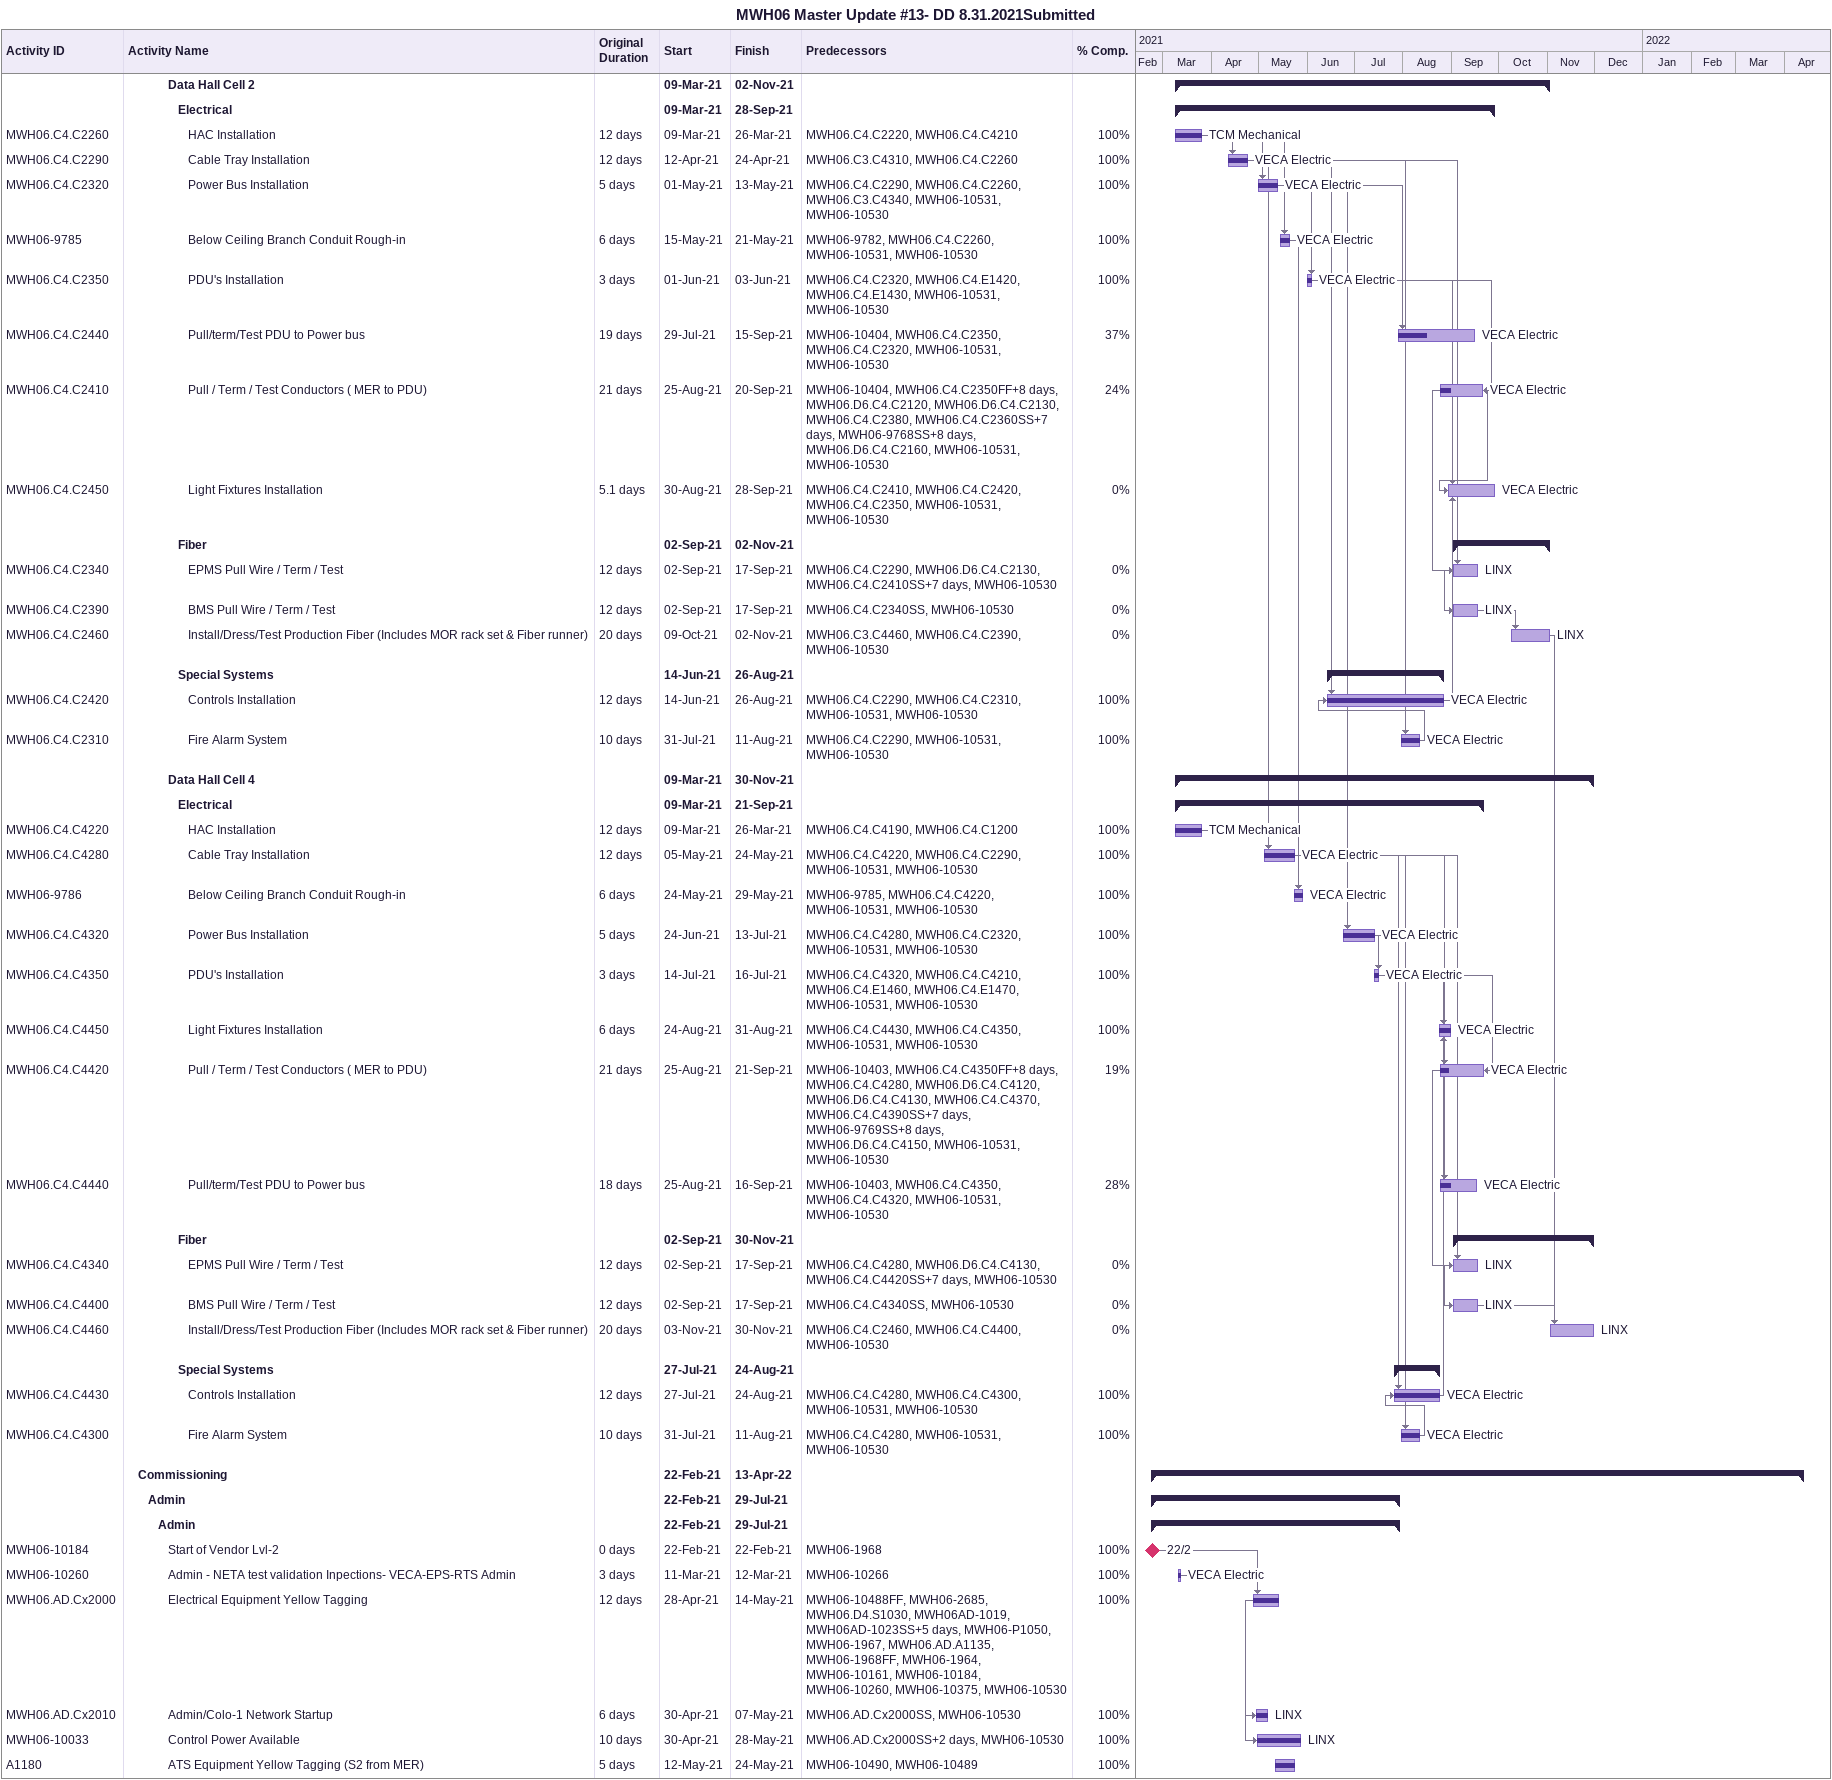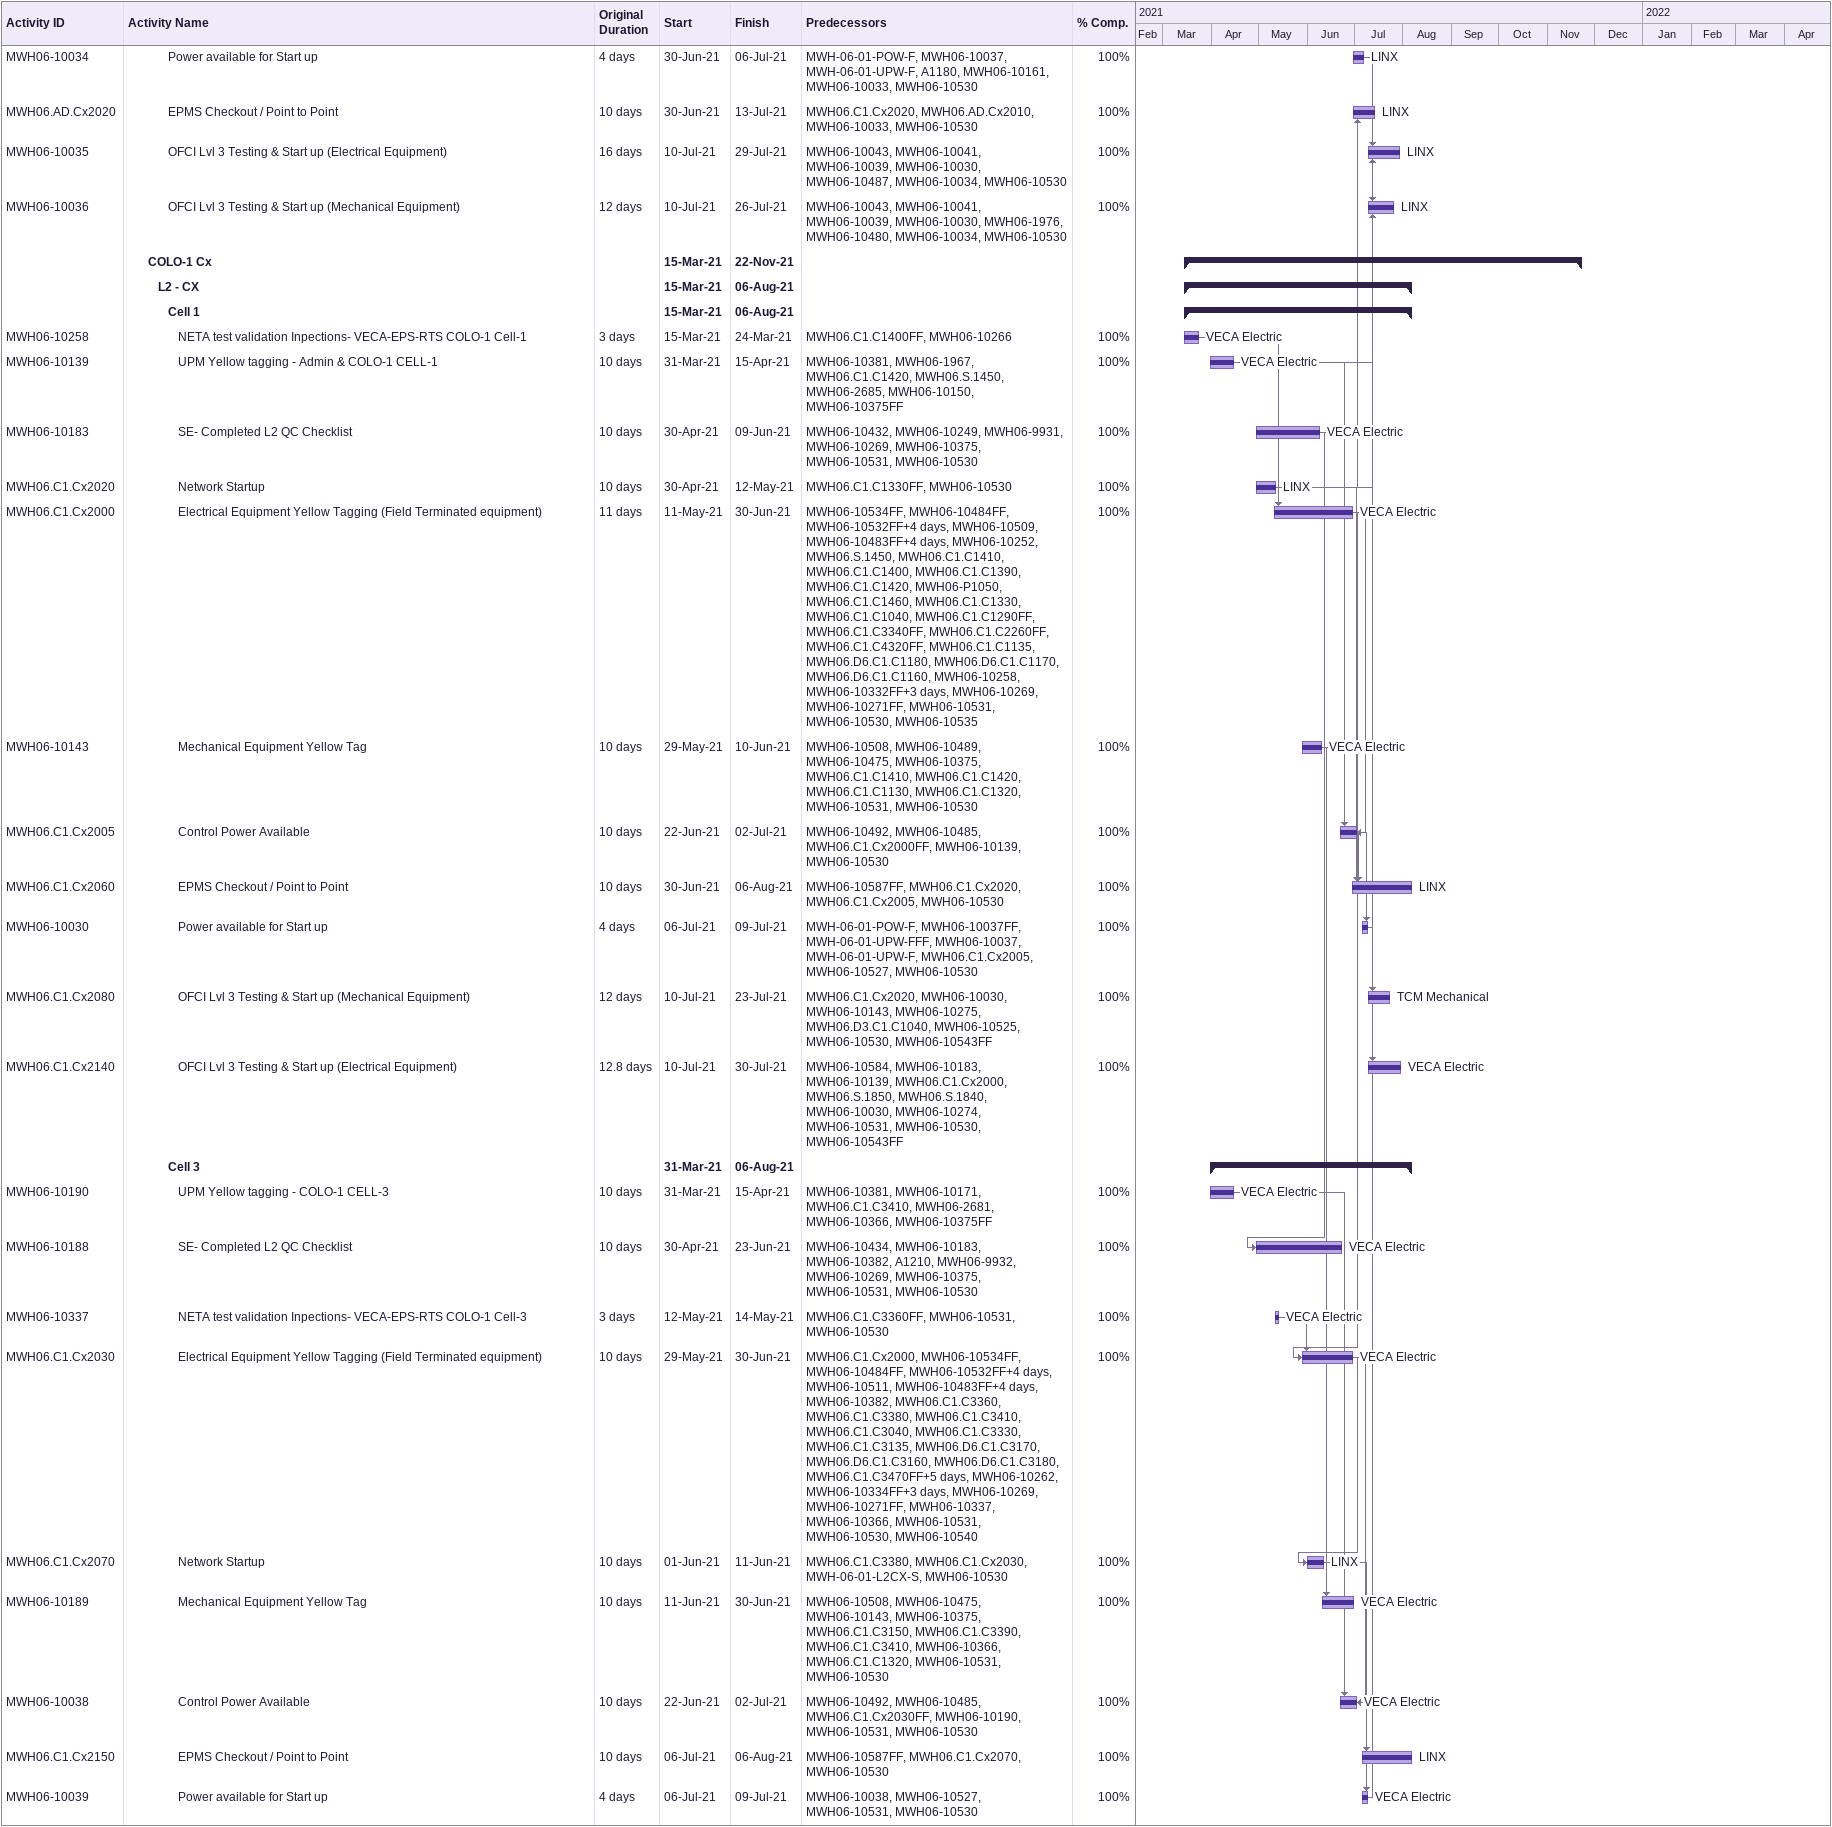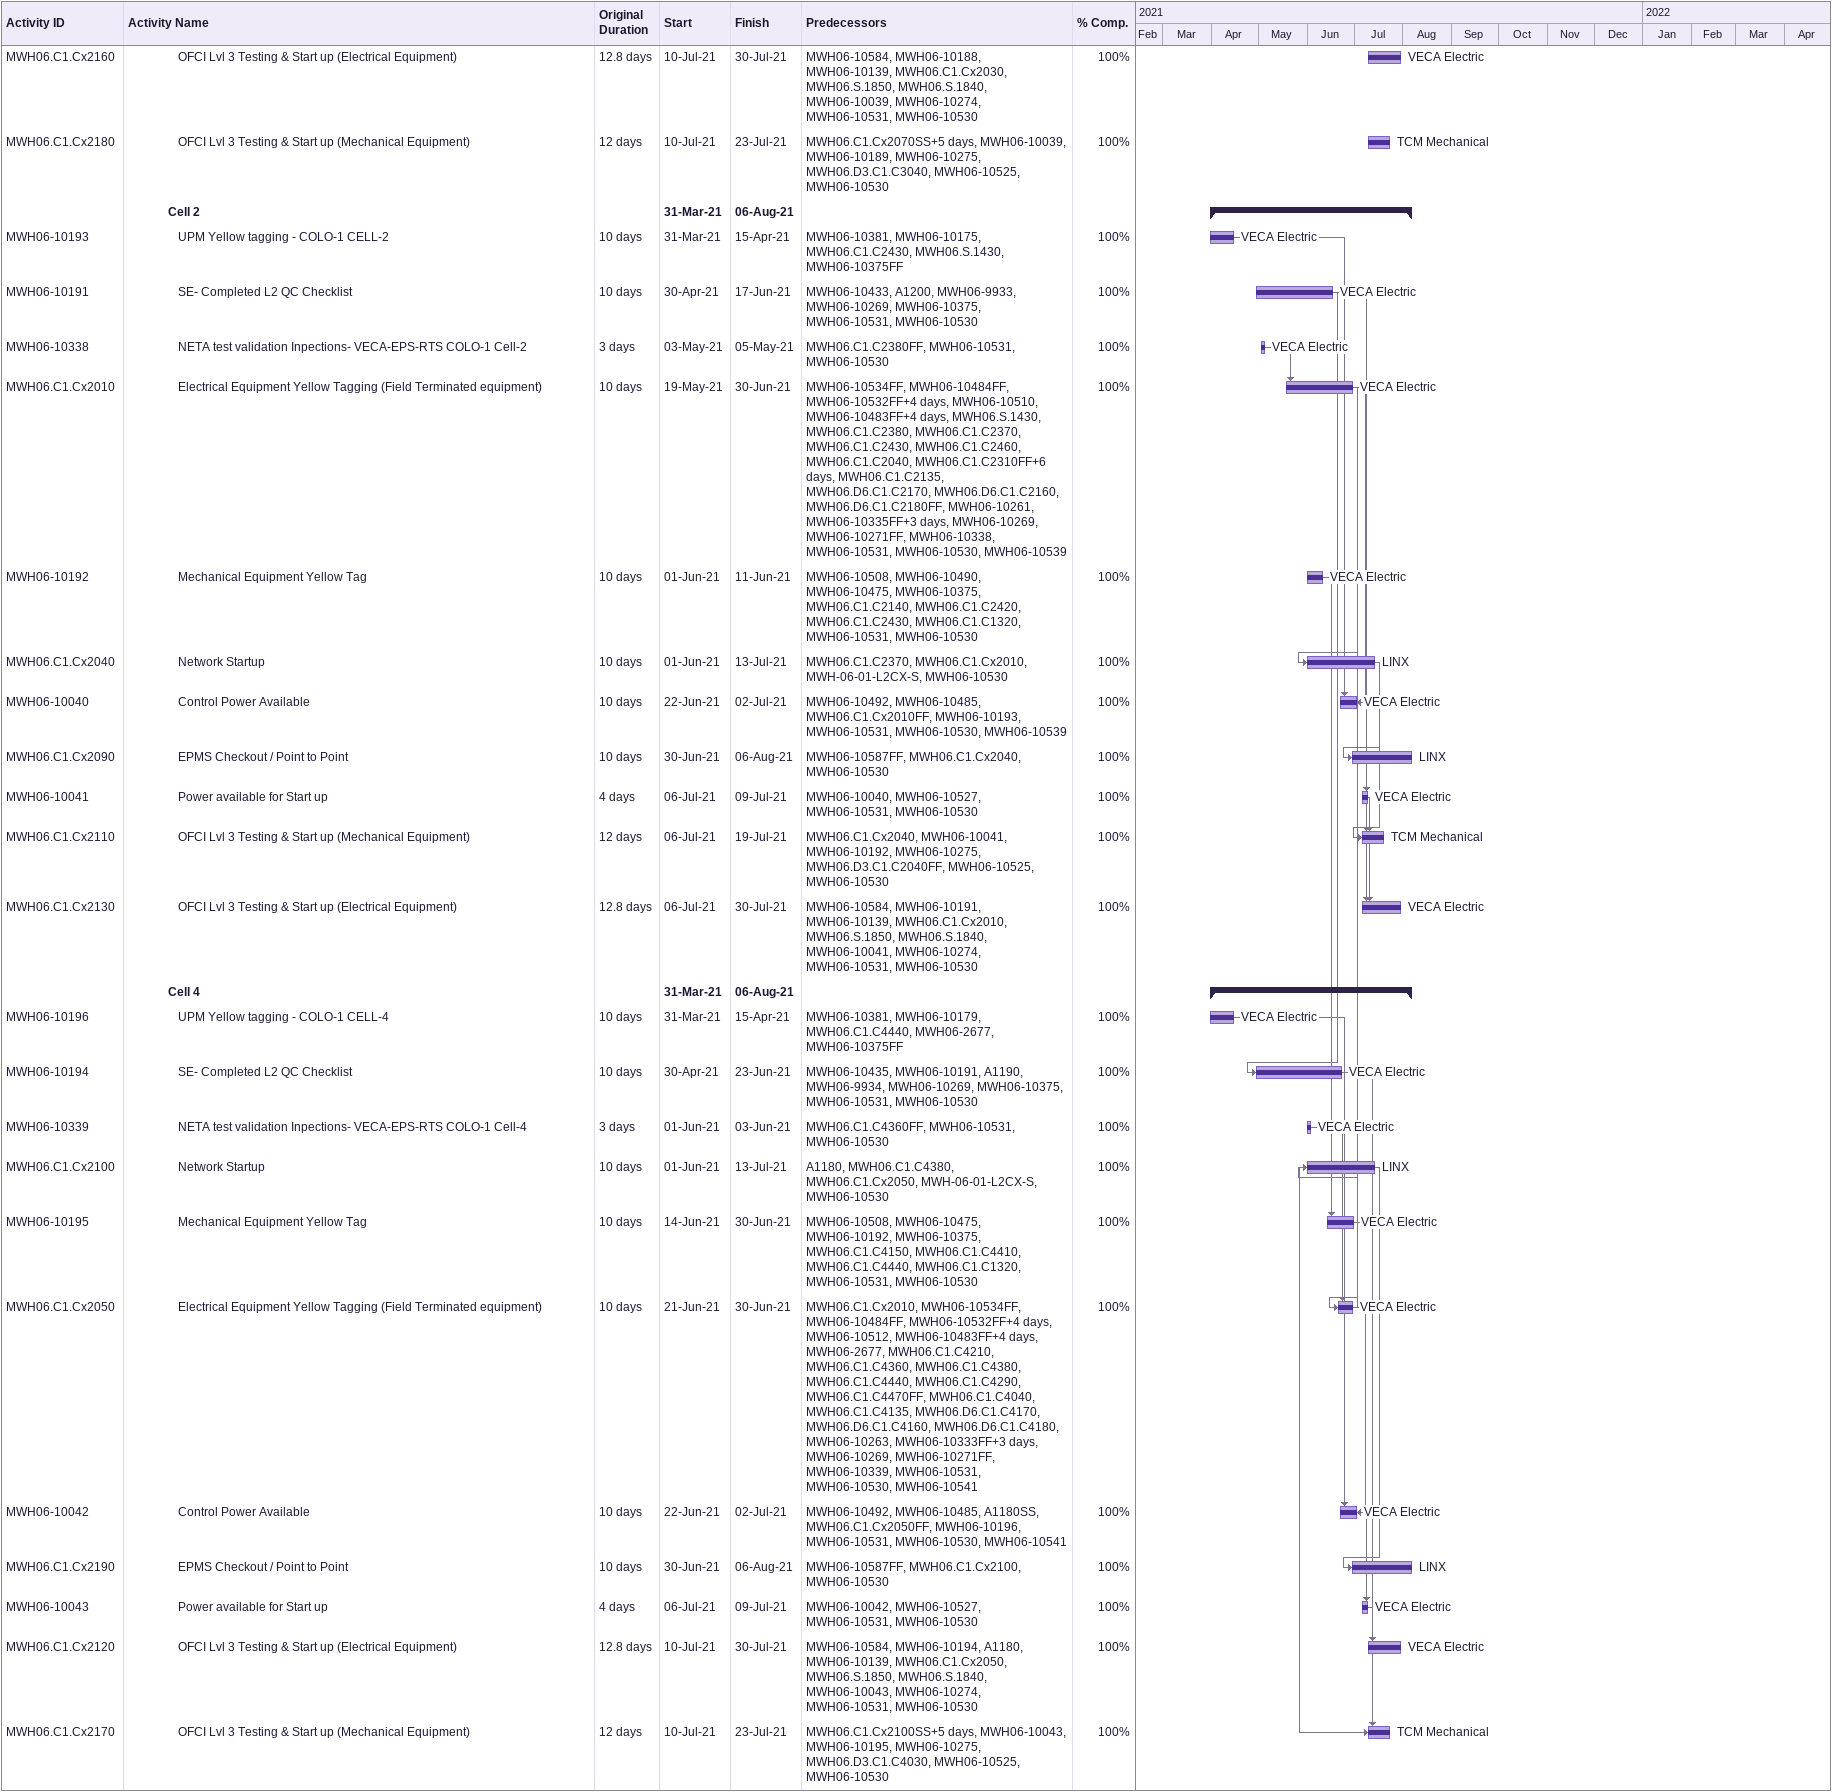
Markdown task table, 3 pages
MWH06 Master Update #13- DD 8.31.2021Submitted

| ID | Level | Task | Original duration | Start | Finish | Predecessors | Resources | % complete |
|---|---|---|---|---|---|---|---|---|
|  | 5 | **Data Hall Cell 2** |  | 2021-03-09 | 2021-11-02 |  |  |  |
|  | 6 | **Electrical** |  | 2021-03-09 | 2021-09-28 |  |  |  |
| MWH06.C4.C2260 | 7 | HAC Installation | 12d | 2021-03-09 | 2021-03-26 | MWH06.C4.C2220, MWH06.C4.C4210 | TCM Mechanical | 100 |
| MWH06.C4.C2290 | 7 | Cable Tray Installation | 12d | 2021-04-12 | 2021-04-24 | MWH06.C3.C4310, MWH06.C4.C2260 | VECA Electric | 100 |
| MWH06.C4.C2320 | 7 | Power Bus Installation | 5d | 2021-05-01 | 2021-05-13 | MWH06.C4.C2290, MWH06.C4.C2260, MWH06.C3.C4340, MWH06-10531, MWH06-10530 | VECA Electric | 100 |
| MWH06-9785 | 7 | Below Ceiling Branch Conduit Rough-in | 6d | 2021-05-15 | 2021-05-21 | MWH06-9782, MWH06.C4.C2260, MWH06-10531, MWH06-10530 | VECA Electric | 100 |
| MWH06.C4.C2350 | 7 | PDU's Installation | 3d | 2021-06-01 | 2021-06-03 | MWH06.C4.C2320, MWH06.C4.E1420, MWH06.C4.E1430, MWH06-10531, MWH06-10530 | VECA Electric | 100 |
| MWH06.C4.C2440 | 7 | Pull/term/Test PDU to Power bus | 19d | 2021-07-29 | 2021-09-15 | MWH06-10404, MWH06.C4.C2350, MWH06.C4.C2320, MWH06-10531, MWH06-10530 | VECA Electric | 37 |
| MWH06.C4.C2410 | 7 | Pull / Term / Test Conductors ( MER to PDU) | 21d | 2021-08-25 | 2021-09-20 | MWH06-10404, MWH06.C4.C2350FF+8d, MWH06.D6.C4.C2120, MWH06.D6.C4.C2130, MWH06.C4.C2380, MWH06.C4.C2360SS+7d, MWH06-9768SS+8d, MWH06.D6.C4.C2160, MWH06-10531, MWH06-10530 | VECA Electric | 24 |
| MWH06.C4.C2450 | 7 | Light Fixtures Installation | 5.1d | 2021-08-30 | 2021-09-28 | MWH06.C4.C2410, MWH06.C4.C2420, MWH06.C4.C2350, MWH06-10531, MWH06-10530 | VECA Electric | 0 |
|  | 6 | **Fiber** |  | 2021-09-02 | 2021-11-02 |  |  |  |
| MWH06.C4.C2340 | 7 | EPMS Pull Wire / Term / Test | 12d | 2021-09-02 | 2021-09-17 | MWH06.C4.C2290, MWH06.D6.C4.C2130, MWH06.C4.C2410SS+7d, MWH06-10530 | LINX | 0 |
| MWH06.C4.C2390 | 7 | BMS Pull Wire / Term / Test | 12d | 2021-09-02 | 2021-09-17 | MWH06.C4.C2340SS, MWH06-10530 | LINX | 0 |
| MWH06.C4.C2460 | 7 | Install/Dress/Test Production Fiber (Includes MOR rack set & Fiber runner) | 20d | 2021-10-09 | 2021-11-02 | MWH06.C3.C4460, MWH06.C4.C2390, MWH06-10530 | LINX | 0 |
|  | 6 | **Special Systems** |  | 2021-06-14 | 2021-08-26 |  |  |  |
| MWH06.C4.C2420 | 7 | Controls Installation | 12d | 2021-06-14 | 2021-08-26 | MWH06.C4.C2290, MWH06.C4.C2310, MWH06-10531, MWH06-10530 | VECA Electric | 100 |
| MWH06.C4.C2310 | 7 | Fire Alarm System | 10d | 2021-07-31 | 2021-08-11 | MWH06.C4.C2290, MWH06-10531, MWH06-10530 | VECA Electric | 100 |
|  | 5 | **Data Hall Cell 4** |  | 2021-03-09 | 2021-11-30 |  |  |  |
|  | 6 | **Electrical** |  | 2021-03-09 | 2021-09-21 |  |  |  |
| MWH06.C4.C4220 | 7 | HAC Installation | 12d | 2021-03-09 | 2021-03-26 | MWH06.C4.C4190, MWH06.C4.C1200 | TCM Mechanical | 100 |
| MWH06.C4.C4280 | 7 | Cable Tray Installation | 12d | 2021-05-05 | 2021-05-24 | MWH06.C4.C4220, MWH06.C4.C2290, MWH06-10531, MWH06-10530 | VECA Electric | 100 |
| MWH06-9786 | 7 | Below Ceiling Branch Conduit Rough-in | 6d | 2021-05-24 | 2021-05-29 | MWH06-9785, MWH06.C4.C4220, MWH06-10531, MWH06-10530 | VECA Electric | 100 |
| MWH06.C4.C4320 | 7 | Power Bus Installation | 5d | 2021-06-24 | 2021-07-13 | MWH06.C4.C4280, MWH06.C4.C2320, MWH06-10531, MWH06-10530 | VECA Electric | 100 |
| MWH06.C4.C4350 | 7 | PDU's Installation | 3d | 2021-07-14 | 2021-07-16 | MWH06.C4.C4320, MWH06.C4.C4210, MWH06.C4.E1460, MWH06.C4.E1470, MWH06-10531, MWH06-10530 | VECA Electric | 100 |
| MWH06.C4.C4450 | 7 | Light Fixtures Installation | 6d | 2021-08-24 | 2021-08-31 | MWH06.C4.C4430, MWH06.C4.C4350, MWH06-10531, MWH06-10530 | VECA Electric | 100 |
| MWH06.C4.C4420 | 7 | Pull / Term / Test Conductors ( MER to PDU) | 21d | 2021-08-25 | 2021-09-21 | MWH06-10403, MWH06.C4.C4350FF+8d, MWH06.C4.C4280, MWH06.D6.C4.C4120, MWH06.D6.C4.C4130, MWH06.C4.C4370, MWH06.C4.C4390SS+7d, MWH06-9769SS+8d, MWH06.D6.C4.C4150, MWH06-10531, MWH06-10530 | VECA Electric | 19 |
| MWH06.C4.C4440 | 7 | Pull/term/Test PDU to Power bus | 18d | 2021-08-25 | 2021-09-16 | MWH06-10403, MWH06.C4.C4350, MWH06.C4.C4320, MWH06-10531, MWH06-10530 | VECA Electric | 28 |
|  | 6 | **Fiber** |  | 2021-09-02 | 2021-11-30 |  |  |  |
| MWH06.C4.C4340 | 7 | EPMS Pull Wire / Term / Test | 12d | 2021-09-02 | 2021-09-17 | MWH06.C4.C4280, MWH06.D6.C4.C4130, MWH06.C4.C4420SS+7d, MWH06-10530 | LINX | 0 |
| MWH06.C4.C4400 | 7 | BMS Pull Wire / Term / Test | 12d | 2021-09-02 | 2021-09-17 | MWH06.C4.C4340SS, MWH06-10530 | LINX | 0 |
| MWH06.C4.C4460 | 7 | Install/Dress/Test Production Fiber (Includes MOR rack set & Fiber runner) | 20d | 2021-11-03 | 2021-11-30 | MWH06.C4.C2460, MWH06.C4.C4400, MWH06-10530 | LINX | 0 |
|  | 6 | **Special Systems** |  | 2021-07-27 | 2021-08-24 |  |  |  |
| MWH06.C4.C4430 | 7 | Controls Installation | 12d | 2021-07-27 | 2021-08-24 | MWH06.C4.C4280, MWH06.C4.C4300, MWH06-10531, MWH06-10530 | VECA Electric | 100 |
| MWH06.C4.C4300 | 7 | Fire Alarm System | 10d | 2021-07-31 | 2021-08-11 | MWH06.C4.C4280, MWH06-10531, MWH06-10530 | VECA Electric | 100 |
|  | 2 | **Commissioning** |  | 2021-02-22 | 2022-04-13 |  |  |  |
|  | 3 | **Admin** |  | 2021-02-22 | 2021-07-29 |  |  |  |
|  | 4 | **Admin** |  | 2021-02-22 | 2021-07-29 |  |  |  |
| MWH06-10184 | 5 | Start of Vendor Lvl-2 | 0d | 2021-02-22 | 2021-02-22 | MWH06-1968 |  | 100 |
| MWH06-10260 | 5 | Admin - NETA test validation Inpections- VECA-EPS-RTS Admin | 3d | 2021-03-11 | 2021-03-12 | MWH06-10266 | VECA Electric | 100 |
| MWH06.AD.Cx2000 | 5 | Electrical Equipment Yellow Tagging | 12d | 2021-04-28 | 2021-05-14 | MWH06-10488FF, MWH06-2685, MWH06.D4.S1030, MWH06AD-1019, MWH06AD-1023SS+5d, MWH06-P1050, MWH06-1967, MWH06.AD.A1135, MWH06-1968FF, MWH06-1964, MWH06-10161, MWH06-10184, MWH06-10260, MWH06-10375, MWH06-10530 |  | 100 |
| MWH06.AD.Cx2010 | 5 | Admin/Colo-1 Network Startup | 6d | 2021-04-30 | 2021-05-07 | MWH06.AD.Cx2000SS, MWH06-10530 | LINX | 100 |
| MWH06-10033 | 5 | Control Power Available | 10d | 2021-04-30 | 2021-05-28 | MWH06.AD.Cx2000SS+2d, MWH06-10530 | LINX | 100 |
| A1180 | 5 | ATS Equipment Yellow Tagging (S2 from MER) | 5d | 2021-05-12 | 2021-05-24 | MWH06-10490, MWH06-10489 |  | 100 |
| MWH06-10034 | 5 | Power available for Start up | 4d | 2021-06-30 | 2021-07-06 | MWH-06-01-POW-F, MWH06-10037, MWH-06-01-UPW-F, A1180, MWH06-10161, MWH06-10033, MWH06-10530 | LINX | 100 |
| MWH06.AD.Cx2020 | 5 | EPMS Checkout / Point to Point | 10d | 2021-06-30 | 2021-07-13 | MWH06.C1.Cx2020, MWH06.AD.Cx2010, MWH06-10033, MWH06-10530 | LINX | 100 |
| MWH06-10035 | 5 | OFCI Lvl 3 Testing & Start up (Electrical Equipment) | 16d | 2021-07-10 | 2021-07-29 | MWH06-10043, MWH06-10041, MWH06-10039, MWH06-10030, MWH06-10487, MWH06-10034, MWH06-10530 | LINX | 100 |
| MWH06-10036 | 5 | OFCI Lvl 3 Testing & Start up (Mechanical Equipment) | 12d | 2021-07-10 | 2021-07-26 | MWH06-10043, MWH06-10041, MWH06-10039, MWH06-10030, MWH06-1976, MWH06-10480, MWH06-10034, MWH06-10530 | LINX | 100 |
|  | 3 | **COLO-1 Cx** |  | 2021-03-15 | 2021-11-22 |  |  |  |
|  | 4 | **L2 - CX** |  | 2021-03-15 | 2021-08-06 |  |  |  |
|  | 5 | **Cell 1** |  | 2021-03-15 | 2021-08-06 |  |  |  |
| MWH06-10258 | 6 | NETA test validation Inpections- VECA-EPS-RTS COLO-1 Cell-1 | 3d | 2021-03-15 | 2021-03-24 | MWH06.C1.C1400FF, MWH06-10266 | VECA Electric | 100 |
| MWH06-10139 | 6 | UPM Yellow tagging - Admin & COLO-1 CELL-1 | 10d | 2021-03-31 | 2021-04-15 | MWH06-10381, MWH06-1967, MWH06.C1.C1420, MWH06.S.1450, MWH06-2685, MWH06-10150, MWH06-10375FF | VECA Electric | 100 |
| MWH06-10183 | 6 | SE- Completed L2 QC Checklist | 10d | 2021-04-30 | 2021-06-09 | MWH06-10432, MWH06-10249, MWH06-9931, MWH06-10269, MWH06-10375, MWH06-10531, MWH06-10530 | VECA Electric | 100 |
| MWH06.C1.Cx2020 | 6 | Network Startup | 10d | 2021-04-30 | 2021-05-12 | MWH06.C1.C1330FF, MWH06-10530 | LINX | 100 |
| MWH06.C1.Cx2000 | 6 | Electrical Equipment Yellow Tagging (Field Terminated equipment) | 11d | 2021-05-11 | 2021-06-30 | MWH06-10534FF, MWH06-10484FF, MWH06-10532FF+4d, MWH06-10509, MWH06-10483FF+4d, MWH06-10252, MWH06.S.1450, MWH06.C1.C1410, MWH06.C1.C1400, MWH06.C1.C1390, MWH06.C1.C1420, MWH06-P1050, MWH06.C1.C1460, MWH06.C1.C1330, MWH06.C1.C1040, MWH06.C1.C1290FF, MWH06.C1.C3340FF, MWH06.C1.C2260FF, MWH06.C1.C4320FF, MWH06.C1.C1135, MWH06.D6.C1.C1180, MWH06.D6.C1.C1170, MWH06.D6.C1.C1160, MWH06-10258, MWH06-10332FF+3d, MWH06-10269, MWH06-10271FF, MWH06-10531, MWH06-10530, MWH06-10535 | VECA Electric | 100 |
| MWH06-10143 | 6 | Mechanical Equipment Yellow Tag | 10d | 2021-05-29 | 2021-06-10 | MWH06-10508, MWH06-10489, MWH06-10475, MWH06-10375, MWH06.C1.C1410, MWH06.C1.C1420, MWH06.C1.C1130, MWH06.C1.C1320, MWH06-10531, MWH06-10530 | VECA Electric | 100 |
| MWH06.C1.Cx2005 | 6 | Control Power Available | 10d | 2021-06-22 | 2021-07-02 | MWH06-10492, MWH06-10485, MWH06.C1.Cx2000FF, MWH06-10139, MWH06-10530 |  | 100 |
| MWH06.C1.Cx2060 | 6 | EPMS Checkout / Point to Point | 10d | 2021-06-30 | 2021-08-06 | MWH06-10587FF, MWH06.C1.Cx2020, MWH06.C1.Cx2005, MWH06-10530 | LINX | 100 |
| MWH06-10030 | 6 | Power available for Start up | 4d | 2021-07-06 | 2021-07-09 | MWH-06-01-POW-F, MWH06-10037FF, MWH-06-01-UPW-FFF, MWH06-10037, MWH-06-01-UPW-F, MWH06.C1.Cx2005, MWH06-10527, MWH06-10530 |  | 100 |
| MWH06.C1.Cx2080 | 6 | OFCI Lvl 3 Testing & Start up (Mechanical Equipment) | 12d | 2021-07-10 | 2021-07-23 | MWH06.C1.Cx2020, MWH06-10030, MWH06-10143, MWH06-10275, MWH06.D3.C1.C1040, MWH06-10525, MWH06-10530, MWH06-10543FF | TCM Mechanical | 100 |
| MWH06.C1.Cx2140 | 6 | OFCI Lvl 3 Testing & Start up (Electrical Equipment) | 12.8d | 2021-07-10 | 2021-07-30 | MWH06-10584, MWH06-10183, MWH06-10139, MWH06.C1.Cx2000, MWH06.S.1850, MWH06.S.1840, MWH06-10030, MWH06-10274, MWH06-10531, MWH06-10530, MWH06-10543FF | VECA Electric | 100 |
|  | 5 | **Cell 3** |  | 2021-03-31 | 2021-08-06 |  |  |  |
| MWH06-10190 | 6 | UPM Yellow tagging - COLO-1 CELL-3 | 10d | 2021-03-31 | 2021-04-15 | MWH06-10381, MWH06-10171, MWH06.C1.C3410, MWH06-2681, MWH06-10366, MWH06-10375FF | VECA Electric | 100 |
| MWH06-10188 | 6 | SE- Completed L2 QC Checklist | 10d | 2021-04-30 | 2021-06-23 | MWH06-10434, MWH06-10183, MWH06-10382, A1210, MWH06-9932, MWH06-10269, MWH06-10375, MWH06-10531, MWH06-10530 | VECA Electric | 100 |
| MWH06-10337 | 6 | NETA test validation Inpections- VECA-EPS-RTS COLO-1 Cell-3 | 3d | 2021-05-12 | 2021-05-14 | MWH06.C1.C3360FF, MWH06-10531, MWH06-10530 | VECA Electric | 100 |
| MWH06.C1.Cx2030 | 6 | Electrical Equipment Yellow Tagging (Field Terminated equipment) | 10d | 2021-05-29 | 2021-06-30 | MWH06.C1.Cx2000, MWH06-10534FF, MWH06-10484FF, MWH06-10532FF+4d, MWH06-10511, MWH06-10483FF+4d, MWH06-10382, MWH06.C1.C3360, MWH06.C1.C3380, MWH06.C1.C3410, MWH06.C1.C3040, MWH06.C1.C3330, MWH06.C1.C3135, MWH06.D6.C1.C3170, MWH06.D6.C1.C3160, MWH06.D6.C1.C3180, MWH06.C1.C3470FF+5d, MWH06-10262, MWH06-10334FF+3d, MWH06-10269, MWH06-10271FF, MWH06-10337, MWH06-10366, MWH06-10531, MWH06-10530, MWH06-10540 | VECA Electric | 100 |
| MWH06.C1.Cx2070 | 6 | Network Startup | 10d | 2021-06-01 | 2021-06-11 | MWH06.C1.C3380, MWH06.C1.Cx2030, MWH-06-01-L2CX-S, MWH06-10530 | LINX | 100 |
| MWH06-10189 | 6 | Mechanical Equipment Yellow Tag | 10d | 2021-06-11 | 2021-06-30 | MWH06-10508, MWH06-10475, MWH06-10143, MWH06-10375, MWH06.C1.C3150, MWH06.C1.C3390, MWH06.C1.C3410, MWH06-10366, MWH06.C1.C1320, MWH06-10531, MWH06-10530 | VECA Electric | 100 |
| MWH06-10038 | 6 | Control Power Available | 10d | 2021-06-22 | 2021-07-02 | MWH06-10492, MWH06-10485, MWH06.C1.Cx2030FF, MWH06-10190, MWH06-10531, MWH06-10530 | VECA Electric | 100 |
| MWH06.C1.Cx2150 | 6 | EPMS Checkout / Point to Point | 10d | 2021-07-06 | 2021-08-06 | MWH06-10587FF, MWH06.C1.Cx2070, MWH06-10530 | LINX | 100 |
| MWH06-10039 | 6 | Power available for Start up | 4d | 2021-07-06 | 2021-07-09 | MWH06-10038, MWH06-10527, MWH06-10531, MWH06-10530 | VECA Electric | 100 |
| MWH06.C1.Cx2160 | 6 | OFCI Lvl 3 Testing & Start up (Electrical Equipment) | 12.8d | 2021-07-10 | 2021-07-30 | MWH06-10584, MWH06-10188, MWH06-10139, MWH06.C1.Cx2030, MWH06.S.1850, MWH06.S.1840, MWH06-10039, MWH06-10274, MWH06-10531, MWH06-10530 | VECA Electric | 100 |
| MWH06.C1.Cx2180 | 6 | OFCI Lvl 3 Testing & Start up (Mechanical Equipment) | 12d | 2021-07-10 | 2021-07-23 | MWH06.C1.Cx2070SS+5d, MWH06-10039, MWH06-10189, MWH06-10275, MWH06.D3.C1.C3040, MWH06-10525, MWH06-10530 | TCM Mechanical | 100 |
|  | 5 | **Cell 2** |  | 2021-03-31 | 2021-08-06 |  |  |  |
| MWH06-10193 | 6 | UPM Yellow tagging - COLO-1 CELL-2 | 10d | 2021-03-31 | 2021-04-15 | MWH06-10381, MWH06-10175, MWH06.C1.C2430, MWH06.S.1430, MWH06-10375FF | VECA Electric | 100 |
| MWH06-10191 | 6 | SE- Completed L2 QC Checklist | 10d | 2021-04-30 | 2021-06-17 | MWH06-10433, A1200, MWH06-9933, MWH06-10269, MWH06-10375, MWH06-10531, MWH06-10530 | VECA Electric | 100 |
| MWH06-10338 | 6 | NETA test validation Inpections- VECA-EPS-RTS COLO-1 Cell-2 | 3d | 2021-05-03 | 2021-05-05 | MWH06.C1.C2380FF, MWH06-10531, MWH06-10530 | VECA Electric | 100 |
| MWH06.C1.Cx2010 | 6 | Electrical Equipment Yellow Tagging (Field Terminated equipment) | 10d | 2021-05-19 | 2021-06-30 | MWH06-10534FF, MWH06-10484FF, MWH06-10532FF+4d, MWH06-10510, MWH06-10483FF+4d, MWH06.S.1430, MWH06.C1.C2380, MWH06.C1.C2370, MWH06.C1.C2430, MWH06.C1.C2460, MWH06.C1.C2040, MWH06.C1.C2310FF+6d, MWH06.C1.C2135, MWH06.D6.C1.C2170, MWH06.D6.C1.C2160, MWH06.D6.C1.C2180FF, MWH06-10261, MWH06-10335FF+3d, MWH06-10269, MWH06-10271FF, MWH06-10338, MWH06-10531, MWH06-10530, MWH06-10539 | VECA Electric | 100 |
| MWH06-10192 | 6 | Mechanical Equipment Yellow Tag | 10d | 2021-06-01 | 2021-06-11 | MWH06-10508, MWH06-10490, MWH06-10475, MWH06-10375, MWH06.C1.C2140, MWH06.C1.C2420, MWH06.C1.C2430, MWH06.C1.C1320, MWH06-10531, MWH06-10530 | VECA Electric | 100 |
| MWH06.C1.Cx2040 | 6 | Network Startup | 10d | 2021-06-01 | 2021-07-13 | MWH06.C1.C2370, MWH06.C1.Cx2010, MWH-06-01-L2CX-S, MWH06-10530 | LINX | 100 |
| MWH06-10040 | 6 | Control Power Available | 10d | 2021-06-22 | 2021-07-02 | MWH06-10492, MWH06-10485, MWH06.C1.Cx2010FF, MWH06-10193, MWH06-10531, MWH06-10530, MWH06-10539 | VECA Electric | 100 |
| MWH06.C1.Cx2090 | 6 | EPMS Checkout / Point to Point | 10d | 2021-06-30 | 2021-08-06 | MWH06-10587FF, MWH06.C1.Cx2040, MWH06-10530 | LINX | 100 |
| MWH06-10041 | 6 | Power available for Start up | 4d | 2021-07-06 | 2021-07-09 | MWH06-10040, MWH06-10527, MWH06-10531, MWH06-10530 | VECA Electric | 100 |
| MWH06.C1.Cx2110 | 6 | OFCI Lvl 3 Testing & Start up (Mechanical Equipment) | 12d | 2021-07-06 | 2021-07-19 | MWH06.C1.Cx2040, MWH06-10041, MWH06-10192, MWH06-10275, MWH06.D3.C1.C2040FF, MWH06-10525, MWH06-10530 | TCM Mechanical | 100 |
| MWH06.C1.Cx2130 | 6 | OFCI Lvl 3 Testing & Start up (Electrical Equipment) | 12.8d | 2021-07-06 | 2021-07-30 | MWH06-10584, MWH06-10191, MWH06-10139, MWH06.C1.Cx2010, MWH06.S.1850, MWH06.S.1840, MWH06-10041, MWH06-10274, MWH06-10531, MWH06-10530 | VECA Electric | 100 |
|  | 5 | **Cell 4** |  | 2021-03-31 | 2021-08-06 |  |  |  |
| MWH06-10196 | 6 | UPM Yellow tagging - COLO-1 CELL-4 | 10d | 2021-03-31 | 2021-04-15 | MWH06-10381, MWH06-10179, MWH06.C1.C4440, MWH06-2677, MWH06-10375FF | VECA Electric | 100 |
| MWH06-10194 | 6 | SE- Completed L2 QC Checklist | 10d | 2021-04-30 | 2021-06-23 | MWH06-10435, MWH06-10191, A1190, MWH06-9934, MWH06-10269, MWH06-10375, MWH06-10531, MWH06-10530 | VECA Electric | 100 |
| MWH06-10339 | 6 | NETA test validation Inpections- VECA-EPS-RTS COLO-1 Cell-4 | 3d | 2021-06-01 | 2021-06-03 | MWH06.C1.C4360FF, MWH06-10531, MWH06-10530 | VECA Electric | 100 |
| MWH06.C1.Cx2100 | 6 | Network Startup | 10d | 2021-06-01 | 2021-07-13 | A1180, MWH06.C1.C4380, MWH06.C1.Cx2050, MWH-06-01-L2CX-S, MWH06-10530 | LINX | 100 |
| MWH06-10195 | 6 | Mechanical Equipment Yellow Tag | 10d | 2021-06-14 | 2021-06-30 | MWH06-10508, MWH06-10475, MWH06-10192, MWH06-10375, MWH06.C1.C4150, MWH06.C1.C4410, MWH06.C1.C4440, MWH06.C1.C1320, MWH06-10531, MWH06-10530 | VECA Electric | 100 |
| MWH06.C1.Cx2050 | 6 | Electrical Equipment Yellow Tagging (Field Terminated equipment) | 10d | 2021-06-21 | 2021-06-30 | MWH06.C1.Cx2010, MWH06-10534FF, MWH06-10484FF, MWH06-10532FF+4d, MWH06-10512, MWH06-10483FF+4d, MWH06-2677, MWH06.C1.C4210, MWH06.C1.C4360, MWH06.C1.C4380, MWH06.C1.C4440, MWH06.C1.C4290, MWH06.C1.C4470FF, MWH06.C1.C4040, MWH06.C1.C4135, MWH06.D6.C1.C4170, MWH06.D6.C1.C4160, MWH06.D6.C1.C4180, MWH06-10263, MWH06-10333FF+3d, MWH06-10269, MWH06-10271FF, MWH06-10339, MWH06-10531, MWH06-10530, MWH06-10541 | VECA Electric | 100 |
| MWH06-10042 | 6 | Control Power Available | 10d | 2021-06-22 | 2021-07-02 | MWH06-10492, MWH06-10485, A1180SS, MWH06.C1.Cx2050FF, MWH06-10196, MWH06-10531, MWH06-10530, MWH06-10541 | VECA Electric | 100 |
| MWH06.C1.Cx2190 | 6 | EPMS Checkout / Point to Point | 10d | 2021-06-30 | 2021-08-06 | MWH06-10587FF, MWH06.C1.Cx2100, MWH06-10530 | LINX | 100 |
| MWH06-10043 | 6 | Power available for Start up | 4d | 2021-07-06 | 2021-07-09 | MWH06-10042, MWH06-10527, MWH06-10531, MWH06-10530 | VECA Electric | 100 |
| MWH06.C1.Cx2120 | 6 | OFCI Lvl 3 Testing & Start up (Electrical Equipment) | 12.8d | 2021-07-10 | 2021-07-30 | MWH06-10584, MWH06-10194, A1180, MWH06-10139, MWH06.C1.Cx2050, MWH06.S.1850, MWH06.S.1840, MWH06-10043, MWH06-10274, MWH06-10531, MWH06-10530 | VECA Electric | 100 |
| MWH06.C1.Cx2170 | 6 | OFCI Lvl 3 Testing & Start up (Mechanical Equipment) | 12d | 2021-07-10 | 2021-07-23 | MWH06.C1.Cx2100SS+5d, MWH06-10043, MWH06-10195, MWH06-10275, MWH06.D3.C1.C4030, MWH06-10525, MWH06-10530 | TCM Mechanical | 100 |
